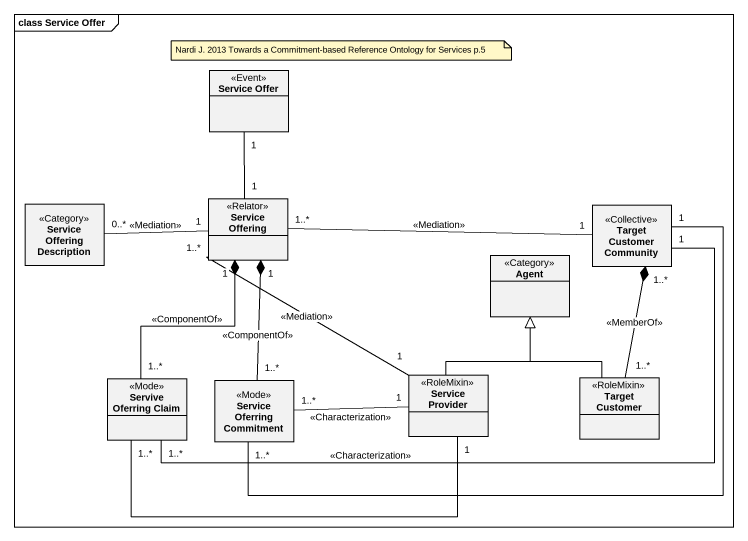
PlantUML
@startuml
mainframe class Service Offer
hide circle
hide empty members
class "Service Offer" as Service_Offer <<Event>>
class "Service Offering" as Service_Offering <<Relator>>
class "Service Offering Description" as Service_Offering_Description <<Category>>
class "Target Customer Community" as Target_Customer_Community <<Collective>>
class "Agent" as Agent_ <<Category>>
class "Servive Oferring Claim" as Servive_Oferring_Claim <<Mode>>
class "Service Oferring Commitment" as Service_Oferring_Commitment <<Mode>>
class "Service Provider" as Service_Provider <<RoleMixin>>
class "Target Customer" as Target_Customer <<RoleMixin>>
Service_Offer "1" -- "1" Service_Offering
Service_Offering "1" -left- "0..*" Service_Offering_Description : <<Mediation>>
Service_Offering "1..*" -right- "1" Target_Customer_Community : <<Mediation>>
Service_Offering "1" *-- "1..*" Servive_Oferring_Claim : <<ComponentOf>>
Service_Offering "1" *-- "1..*" Service_Oferring_Commitment : <<ComponentOf>>
Service_Offering "1..*" -- "1" Service_Provider : <<Mediation>>
Target_Customer_Community "1..*" *-- "1..*" Target_Customer : <<MemberOf>>
Servive_Oferring_Claim "1..*" -right- "1" Target_Customer_Community : <<Characterization>>
Servive_Oferring_Claim "1..*" -right- "1" Service_Provider
Service_Oferring_Commitment "1..*" -right- "1" Target_Customer_Community
Service_Oferring_Commitment "1..*" -right- "1" Service_Provider : <<Characterization>>
Service_Provider -up-|> Agent_
Target_Customer -up-|> Agent_
note as N1
  Nardi J. 2013 Towards a Commitment-based Reference Ontology for Services p.5
end note
@enduml
